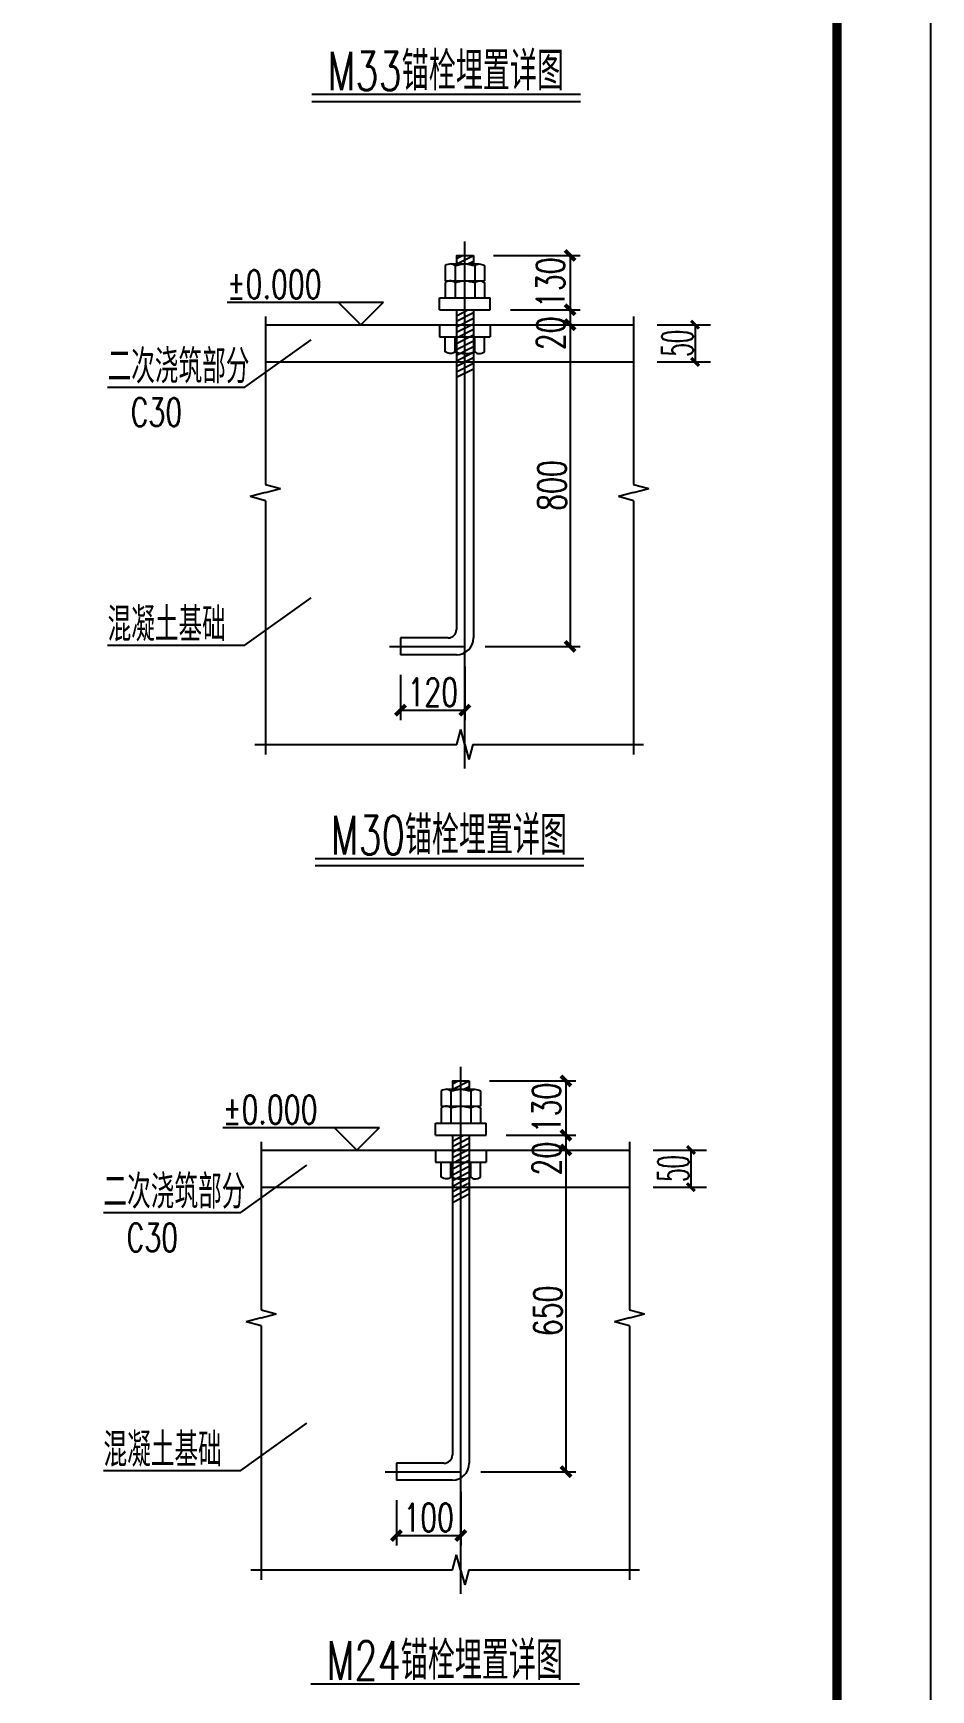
# Model space of a CAD drawing. Extents: x 37237700 to 37865026, y 138877 to 347670.
# Drawn here: x 37482076 to 37501207, y 249278 to 284592 of the extents above; entities that cross this region are included whole.
import ezdxf
from ezdxf.enums import TextEntityAlignment as Align

# ---------------------------------------------------------------- set-up
doc = ezdxf.new("R2010")
doc.units = 0
doc.header["$LTSCALE"] = 1000
doc.header["$MEASUREMENT"] = 0
doc.layers.get('0').update_dxf_attribs({"linetype": 'CONTINUOUS'})
doc.layers.add('PUB_TITLE', color=4, linetype='CONTINUOUS')
doc.layers.add('ROOF', color=7, linetype='CONTINUOUS')
doc.styles.add('3MM', font='simplex.shx', dxfattribs={"width": 0.7, "height": 700, "bigfont": 'hztxt.shx'})
doc.styles.add('3MMCN', font='simplex.shx', dxfattribs={"width": 0.7, "height": 42, "bigfont": 'hztxt.shx'})
doc.styles.add('7MMCN', font='simplex.shx', dxfattribs={"width": 0.7, "height": 1680, "bigfont": 'hztxt.shx'})
doc.styles.add('ROMANS', font='simplex.shx', dxfattribs={"width": 0.5, "bigfont": 'fjktxt.shx'})

# ---------------------------------------------------------------- blocks, each defined once
blk = doc.blocks.new('_ArchTick')
at = {"color": 0, "linetype": 'ByBlock', "const_width": 0.4}
blk.add_lwpolyline([(-0.5, -0.5), (0.5, 0.5)], dxfattribs=at)

msp = doc.modelspace()

# ---------------------------------------------------------------- linework, layer by layer
at = {"layer": 'PUB_TITLE'}
msp.add_lwpolyline([(37417206.7, 228870), (37501206.7, 228870), (37501206.7, 347670), (37417206.7, 347670)], close=True, dxfattribs=at)
at = {"layer": 'PUB_TITLE', "const_width": 200}
msp.add_lwpolyline([(37419206.7, 230870), (37499206.7, 230870), (37499206.7, 342670), (37419206.7, 342670)], close=True, dxfattribs=at)
at = {"layer": 'ROOF'}
for p, q in [((37488017.8, 283137.4, 9739.8), (37493741.6, 283137.4, 9739.8)), ((37491277.2, 268915.9, -9739.8), (37491277.2, 280151.7, -9739.8)), ((37491097.2, 279847.1, -9739.8), (37491106.3, 279851.7, -9739.8)), ((37491097.2, 279787.1, -9739.8), (37491223.3, 279851.7, -9739.8)), ((37491097.2, 279851.7, -9739.8), (37491457.2, 279851.7, -9739.8)), ((37491097.2, 279851.7, -9739.8), (37491097.2, 279671.7, -9739.8)), ((37491106.3, 279671.7, -9739.8), (37491457.2, 279851.7, -9739.8)), ((37491340.3, 279671.7, -9739.8), (37491457.2, 279731.7, -9739.8)), ((37491457.2, 279851.7, -9739.8), (37491457.2, 279671.7, -9739.8)), ((37491885.8, 279851.7, -9739.8), (37493731.6, 279851.7, -9739.8)), ((37493517.3, 279851.7, -9739.8), (37493517.3, 278693.9, -9739.8)), ((37490857.2, 279635.7, -9739.8), (37490857.2, 279311.7, -9739.8)), ((37490977.2, 279671.7, -9739.8), (37491577.2, 279671.7, -9739.8)), ((37491067.2, 279635.7, -9739.8), (37491067.2, 279311.7, -9739.8)), ((37491487.2, 279635.7, -9739.8), (37491487.2, 279311.7, -9739.8)), ((37491697.2, 279635.7, -9739.8), (37491697.2, 279311.7, -9739.8)), ((37490857.2, 279311.7, -9739.8), (37491697.2, 279311.7, -9739.8)), ((37490857.2, 279275.7, -9739.8), (37490857.2, 278951.7, -9739.8)), ((37490977.2, 279311.7, -9739.8), (37491577.2, 279311.7, -9739.8)), ((37491067.2, 279275.7, -9739.8), (37491067.2, 278951.7, -9739.8)), ((37491487.2, 279275.7, -9739.8), (37491487.2, 278951.7, -9739.8)), ((37491697.2, 279275.7, -9739.8), (37491697.2, 278951.7, -9739.8)), ((37486207.9, 278859.6, -9739.8), (37489542.8, 278859.6, -9739.8)), ((37489060.7, 278377.5, -9739.8), (37488578.5, 278859.6, -9739.8)), ((37489060.7, 278377.5, -9739.8), (37489542.8, 278859.6, -9739.8)), ((37490737.2, 278951.7, -9739.8), (37491817.2, 278951.7, -9739.8)), ((37490737.2, 278693.9, -9739.8), (37490737.2, 278951.7, -9739.8)), ((37490737.2, 278693.9, -9739.8), (37491817.2, 278693.9, -9739.8)), ((37491097.2, 278689.2, -9739.8), (37491106.3, 278693.9, -9739.8)), ((37491097.2, 278569.2, -9739.8), (37491340.3, 278693.9, -9739.8)), ((37491097.2, 278693.9, -9739.8), (37491097.2, 271880.3, -9739.8)), ((37491097.2, 278449.2, -9739.8), (37491457.2, 278633.9, -9739.8)), ((37491457.2, 278693.9, -9739.8), (37491457.2, 271700.3, -9739.8)), ((37491817.2, 278693.9, -9739.8), (37491817.2, 278951.7, -9739.8)), ((37492245.8, 278693.9, -9739.8), (37493731.6, 278693.9, -9739.8)), ((37492245.8, 278693.9, -9739.8), (37493731.6, 278693.9, -9739.8)), ((37493517.3, 278693.9, -9739.8), (37493517.3, 278377.5, -9739.8)), ((37487024.2, 278554.3, -9739.8), (37487024.2, 274968.9, -9739.8)), ((37487024.2, 278377.5, -9739.8), (37494873.4, 278377.5, -9739.8)), ((37490737.2, 278377.5, -9739.8), (37490737.2, 278119.6, -9739.8)), ((37490737.2, 278377.5, -9739.8), (37491817.2, 278377.5, -9739.8)), ((37491097.2, 278329.2, -9739.8), (37491457.2, 278513.9, -9739.8)), ((37491097.2, 278382.1, -9739.8), (37491106.3, 278377.5, -9739.8)), ((37491097.2, 278214.5, -9739.8), (37491414.9, 278377.5, -9739.8)), ((37491097.2, 278094.5, -9739.8), (37491457.2, 278279.2, -9739.8)), ((37491425.1, 278377.5, -9739.8), (37491457.2, 278393.9, -9739.8)), ((37491817.2, 278377.5, -9739.8), (37491817.2, 278119.6, -9739.8)), ((37491853.7, 278377.5, -9739.8), (37493731.6, 278377.5, -9739.8)), ((37491885.8, 278377.5, -9739.8), (37493731.6, 278377.5, -9739.8)), ((37493517.3, 278377.5, -9739.8), (37493517.3, 271520.3, -9739.8)), ((37494873.4, 278554.3, -9739.8), (37494873.4, 274968.9, -9739.8)), ((37495373.4, 278377.5, -9536.9), (37496513.9, 278377.5, -9536.9)), ((37496180.6, 278377.5, -9536.9), (37496180.6, 277584.6, -9536.9)), ((37486586.1, 277046.2, -9739.8), (37487997.2, 278052, -9739.8)), ((37490737.2, 278119.6, -9739.8), (37491817.2, 278119.6, -9739.8)), ((37490857.2, 277795.6, -9739.8), (37490857.2, 278119.6, -9739.8)), ((37491067.2, 277795.6, -9739.8), (37491067.2, 278119.6, -9739.8)), ((37491097.2, 277974.5, -9739.8), (37491457.2, 278159.2, -9739.8)), ((37491097.2, 277849.8, -9739.8), (37491457.2, 278034.5, -9739.8)), ((37491097.2, 277969.8, -9739.8), (37491106.3, 277974.5, -9739.8)), ((37491487.2, 277795.6, -9739.8), (37491487.2, 278119.6, -9739.8)), ((37491697.2, 277795.6, -9739.8), (37491697.2, 278119.6, -9739.8)), ((37487024.2, 277584.6, -9739.8), (37494873.4, 277584.6, -9739.8)), ((37491097.2, 277729.8, -9739.8), (37491457.2, 277914.5, -9739.8)), ((37491097.2, 277609.8, -9739.8), (37491457.2, 277794.5, -9739.8)), ((37491097.2, 277495.1, -9739.8), (37491414.9, 277658, -9739.8)), ((37491425.1, 277658, -9739.8), (37491457.2, 277674.5, -9739.8)), ((37495373.4, 277584.6, -9536.9), (37496513.9, 277584.6, -9536.9)), ((37491097.2, 277375.1, -9739.8), (37491457.2, 277559.7, -9739.8)), ((37491097.2, 277255.1, -9739.8), (37491457.2, 277439.7, -9739.8)), ((37483662, 277046.2, -9739.8), (37486586.1, 277046.2, -9739.8)), ((37487024.2, 274797.5, -9739.8), (37486702.7, 274711.8, -9739.8)), ((37487024.2, 274968.9, -9739.8), (37487345.6, 274883.2, -9739.8)), ((37487024.2, 274797.5, -9739.8), (37487345.6, 274883.2, -9739.8)), ((37494873.4, 274797.5, -9739.8), (37494552, 274711.8, -9739.8)), ((37494873.4, 274968.9, -9739.8), (37495194.9, 274883.2, -9739.8)), ((37494873.4, 274797.5, -9739.8), (37495194.9, 274883.2, -9739.8)), ((37487024.2, 274626.1, -9739.8), (37486702.7, 274711.8, -9739.8)), ((37487024.2, 274626.1, -9739.8), (37487024.2, 269213.6, -9739.8)), ((37494873.4, 274626.1, -9739.8), (37494552, 274711.8, -9739.8)), ((37494873.4, 274626.1, -9739.8), (37494873.4, 269213.6, -9739.8)), ((37486586.1, 271546.4, -9739.8), (37487997.2, 272552.2, -9739.8)), ((37489905.8, 271700.3, -9739.8), (37489905.8, 271340.3, -9739.8)), ((37490917.2, 271700.3, -9739.8), (37489905.8, 271700.3, -9739.8)), ((37483662, 271546.4, -9739.8), (37486586.1, 271546.4, -9739.8)), ((37489667.5, 271520.3, -9739.8), (37491277.2, 271520.3, -9739.8)), ((37491097.2, 271340.3, -9739.8), (37489905.8, 271340.3, -9739.8)), ((37491705.8, 271520.3, -9739.8), (37493731.6, 271520.3, -9739.8)), ((37489905.8, 270911.7, -9536.9), (37489905.8, 269945.6, -9536.9)), ((37491277.2, 271091.7, -9536.9), (37491277.2, 269945.6, -9536.9)), ((37489905.8, 270159.9, -9536.9), (37491277.2, 270159.9, -9536.9)), ((37491102.1, 269430, -9739.8), (37491187.8, 269751.4, -9739.8)), ((37491273.5, 269430, -9739.8), (37491187.8, 269751.4, -9739.8)), ((37486800.9, 269430, -9739.8), (37491102.1, 269430, -9739.8)), ((37491273.5, 269430, -9739.8), (37491359.3, 269108.6, -9739.8)), ((37491445, 269430, -9739.8), (37491359.3, 269108.6, -9739.8)), ((37491445, 269430, -9739.8), (37495086.4, 269430, -9739.8)), ((37488084.1, 266846.8), (37493807.9, 266846.8)), ((37491190, 251323.6), (37491190, 262559.4)), ((37490770, 262043.4), (37490770, 261719.4)), ((37490890, 262079.4), (37491490, 262079.4)), ((37490980, 262043.4), (37490980, 261719.4)), ((37491010, 262254.8), (37491019.1, 262259.4)), ((37491010, 262194.8), (37491136.1, 262259.4)), ((37491010, 262259.4), (37491370, 262259.4)), ((37491010, 262259.4), (37491010, 262079.4)), ((37491019.1, 262079.4), (37491370, 262259.4)), ((37491253, 262079.4), (37491370, 262139.4)), ((37491370, 262259.4), (37491370, 262079.4)), ((37491400, 262043.4), (37491400, 261719.4)), ((37491610, 262043.4), (37491610, 261719.4)), ((37491798.6, 262259.4), (37493644.4, 262259.4)), ((37493430.1, 262259.4), (37493430.1, 261101.6)), ((37490770, 261719.4), (37491610, 261719.4)), ((37490770, 261683.4), (37490770, 261359.4)), ((37490890, 261719.4), (37491490, 261719.4)), ((37490980, 261683.4), (37490980, 261359.4)), ((37491400, 261683.4), (37491400, 261359.4)), ((37491610, 261683.4), (37491610, 261359.4)), ((37490650, 261359.4), (37491730, 261359.4)), ((37490650, 261101.6), (37490650, 261359.4)), ((37491730, 261101.6), (37491730, 261359.4)), ((37486120.7, 261267.3), (37489455.6, 261267.3)), ((37488973.5, 260785.2), (37488491.3, 261267.3)), ((37488973.5, 260785.2), (37489455.6, 261267.3)), ((37490650, 261101.6), (37491730, 261101.6)), ((37491010, 261097), (37491019.1, 261101.6)), ((37491010, 260977), (37491253, 261101.6)), ((37491010, 261101.6), (37491010, 254288)), ((37491010, 260857), (37491370, 261041.6)), ((37491370, 261101.6), (37491370, 254108)), ((37492158.6, 261101.6), (37493644.4, 261101.6)), ((37492158.6, 261101.6), (37493644.4, 261101.6)), ((37493430.1, 261101.6), (37493430.1, 260785.2)), ((37486936.9, 260962), (37486936.9, 257376.6)), ((37486936.9, 260785.2), (37494786.2, 260785.2)), ((37490650, 260785.2), (37490650, 260527.3)), ((37490650, 260785.2), (37491730, 260785.2)), ((37491010, 260737), (37491370, 260921.6)), ((37491010, 260789.8), (37491019.1, 260785.2)), ((37491010, 260622.2), (37491327.7, 260785.2)), ((37491010, 260502.2), (37491370, 260686.9)), ((37491337.9, 260785.2), (37491370, 260801.6)), ((37491730, 260785.2), (37491730, 260527.3)), ((37491766.5, 260785.2), (37493644.4, 260785.2)), ((37491798.6, 260785.2), (37493644.4, 260785.2)), ((37493430.1, 260785.2), (37493430.1, 253928)), ((37494786.2, 260962), (37494786.2, 257376.6)), ((37495286.2, 260785.2, 202.9), (37496426.7, 260785.2, 202.9)), ((37496093.4, 260785.2, 202.9), (37496093.4, 259992.3, 202.9)), ((37486498.8, 259453.9), (37487910, 260459.7)), ((37490650, 260527.3), (37491730, 260527.3)), ((37490770, 260203.3), (37490770, 260527.3)), ((37490980, 260203.3), (37490980, 260527.3)), ((37491010, 260382.2), (37491370, 260566.9)), ((37491010, 260257.5), (37491370, 260442.2)), ((37491010, 260377.5), (37491019.1, 260382.2)), ((37491010, 260137.5), (37491370, 260322.2)), ((37491400, 260203.3), (37491400, 260527.3)), ((37491610, 260203.3), (37491610, 260527.3)), ((37486936.9, 259992.3), (37494786.2, 259992.3)), ((37491010, 260017.5), (37491370, 260202.2)), ((37491010, 259902.8), (37491327.7, 260065.7)), ((37491010, 259782.8), (37491370, 259967.4)), ((37491337.9, 260065.7), (37491370, 260082.2)), ((37495286.2, 259992.3, 202.9), (37496426.7, 259992.3, 202.9)), ((37491010, 259662.8), (37491370, 259847.4)), ((37483574.8, 259453.9), (37486498.8, 259453.9)), ((37486936.9, 257205.2), (37486615.5, 257119.5)), ((37486936.9, 257033.8), (37486615.5, 257119.5)), ((37486936.9, 257376.6), (37487258.4, 257290.9)), ((37486936.9, 257205.2), (37487258.4, 257290.9)), ((37494786.2, 257205.2), (37494464.8, 257119.5)), ((37494786.2, 257033.8), (37494464.8, 257119.5)), ((37494786.2, 257376.6), (37495107.6, 257290.9)), ((37494786.2, 257205.2), (37495107.6, 257290.9)), ((37486936.9, 257033.8), (37486936.9, 251621.3)), ((37494786.2, 257033.8), (37494786.2, 251621.3)), ((37486498.8, 253954.2), (37487910, 254959.9)), ((37483574.8, 253954.2), (37486498.8, 253954.2)), ((37489580.3, 253928), (37491190, 253928)), ((37489818.6, 254108), (37489818.6, 253748)), ((37490830, 254108), (37489818.6, 254108)), ((37491618.6, 253928), (37493644.4, 253928)), ((37491010, 253748), (37489818.6, 253748)), ((37489818.6, 253319.4, 202.9), (37489818.6, 252353.3, 202.9)), ((37491190, 253499.4, 202.9), (37491190, 252353.3, 202.9)), ((37489818.6, 252567.6, 202.9), (37491190, 252567.6, 202.9)), ((37491014.9, 251837.7), (37491100.6, 252159.1)), ((37491186.3, 251837.7), (37491100.6, 252159.1)), ((37486713.7, 251837.7), (37491014.9, 251837.7)), ((37491186.3, 251837.7), (37491272, 251516.3)), ((37491357.7, 251837.7), (37491272, 251516.3)), ((37491357.7, 251837.7), (37494999.2, 251837.7))]:
    msp.add_line(p, q, dxfattribs=at)
at = {"layer": 'ROOF', "elevation": 9739.8}
for points in [[(37488017.8, 283291.7), (37493741.6, 283291.7)], [(37487996.9, 249408.8), (37493720.6, 249408.8)]]:
    msp.add_lwpolyline(points, dxfattribs=at)
at = {"layer": 'ROOF'}
msp.add_lwpolyline([(37488084.1, 267001.1), (37493807.9, 267001.1)], dxfattribs=at)
for centre, radius in [((37490917.2, 271880.3, -9739.8), 180), ((37491097.2, 271700.3, -9739.8), 360), ((37490830, 254288), 180), ((37491010, 254108), 360)]:
    msp.add_arc(centre, radius, 270, 0, dxfattribs=at)
for points in [[(37491067.2, 279635.7, -9739.8), (37490977.2, 279671.7, -9739.8), (37490857.2, 279635.7, -9739.8)], [(37491067.2, 279635.7, -9739.8), (37491277.2, 279671.7, -9739.8), (37491487.2, 279635.7, -9739.8)], [(37491487.2, 279635.7, -9739.8), (37491577.2, 279671.7, -9739.8), (37491697.2, 279635.7, -9739.8)], [(37491067.2, 279275.7, -9739.8), (37490977.2, 279311.7, -9739.8), (37490857.2, 279275.7, -9739.8)], [(37491067.2, 279275.7, -9739.8), (37491277.2, 279311.7, -9739.8), (37491487.2, 279275.7, -9739.8)], [(37491487.2, 279275.7, -9739.8), (37491577.2, 279311.7, -9739.8), (37491697.2, 279275.7, -9739.8)], [(37491067.2, 277795.6, -9739.8), (37490977.2, 277759.6, -9739.8), (37490857.2, 277795.6, -9739.8)], [(37491067.2, 277795.6, -9739.8), (37491277.2, 277759.6, -9739.8), (37491487.2, 277795.6, -9739.8)], [(37491487.2, 277795.6, -9739.8), (37491577.2, 277759.6, -9739.8), (37491697.2, 277795.6, -9739.8)], [(37490980, 262043.4), (37490890, 262079.4), (37490770, 262043.4)], [(37490980, 262043.4), (37491190, 262079.4), (37491400, 262043.4)], [(37491400, 262043.4), (37491490, 262079.4), (37491610, 262043.4)], [(37490980, 261683.4), (37490890, 261719.4), (37490770, 261683.4)], [(37490980, 261683.4), (37491190, 261719.4), (37491400, 261683.4)], [(37491400, 261683.4), (37491490, 261719.4), (37491610, 261683.4)], [(37490980, 260203.3), (37490890, 260167.3), (37490770, 260203.3)], [(37490980, 260203.3), (37491190, 260167.3), (37491400, 260203.3)], [(37491400, 260203.3), (37491490, 260167.3), (37491610, 260203.3)]]:
    msp.add_spline(points, degree=3, dxfattribs=at)

# ---------------------------------------------------------------- block references
for p, xscale, yscale, zscale, rotation in [((37493517.3, 279851.7, -9739.8), 214.2857142860303, 214.2857142860303, 214.2857142860303, 90), ((37493517.3, 278693.9, -9739.8), 214.2857142860303, 214.2857142860303, 214.2857142860303, 90), ((37493517.3, 278693.9, -9739.8), 214.2857142860303, 214.2857142860303, 214.2857142860303, 270), ((37493517.3, 278377.5, -9739.8), 214.2857142860303, 214.2857142860303, 214.2857142860303, 270), ((37493517.3, 278377.5, -9739.8), 214.2857142860303, 214.2857142860303, 214.2857142860303, 90), ((37496180.6, 278377.5, -9536.9), 166.6666666666279, 166.6666666666279, 166.6666666666279, 90), ((37496180.6, 277584.6, -9536.9), 166.6666666666279, 166.6666666666279, 166.6666666666279, 270), ((37493517.3, 271520.3, -9739.8), 214.2857142860303, 214.2857142860303, 214.2857142860303, 270), ((37489905.8, 270159.9, -9536.9), 214.2857142835855, 214.2857142835855, 214.2857142835855, 180), ((37493430.1, 262259.4), 214.2857142860303, 214.2857142860303, 214.2857142860303, 90), ((37493430.1, 261101.6), 214.2857142860303, 214.2857142860303, 214.2857142860303, 90), ((37493430.1, 261101.6), 214.2857142860303, 214.2857142860303, 214.2857142860303, 270), ((37493430.1, 260785.2), 214.2857142860303, 214.2857142860303, 214.2857142860303, 270), ((37493430.1, 260785.2), 214.2857142860303, 214.2857142860303, 214.2857142860303, 90), ((37496093.4, 260785.2, 202.9), 166.6666666666279, 166.6666666666279, 166.6666666666279, 90), ((37496093.4, 259992.3, 202.9), 166.6666666666279, 166.6666666666279, 166.6666666666279, 270), ((37493430.1, 253928), 214.2857142860303, 214.2857142860303, 214.2857142860303, 270), ((37489818.6, 252567.6, 202.9), 214.2857142835855, 214.2857142835855, 214.2857142835855, 180)]:
    msp.add_blockref('_ArchTick', p, dxfattribs=dict(at, xscale=xscale, yscale=yscale, zscale=zscale, rotation=rotation))
at = {"layer": 'ROOF', "xscale": 214.2857142835855, "yscale": 214.2857142835855, "zscale": 214.2857142835855}
for p in [(37491277.2, 270159.9, -9536.9), (37491190, 252567.6, 202.9)]:
    msp.add_blockref('_ArchTick', p, dxfattribs=at)

# ---------------------------------------------------------------- texts
at = {"layer": 'ROOF', "width": 0.7}
for s, height, style, p in [('M33锚栓埋置详图', 822.86, '7MMCN', (37488351.8, 283373.5, 9739.8)), ('%%p0.000', 600, '3MM', (37486207.9, 278937.1, -9739.8)), ('二次浇筑部分', 720, '3MMCN', (37483662, 277127.5, -9739.8)), ('混凝土基础', 720, '3MMCN', (37483662, 271627.8, -9739.8)), ('M30锚栓埋置详图', 822.86, '7MMCN', (37488418.1, 267082.8)), ('%%p0.000', 600, '3MM', (37486120.7, 261344.8)), ('二次浇筑部分', 720, '3MMCN', (37483574.8, 259535.2)), ('混凝土基础', 720, '3MMCN', (37483574.8, 254035.5)), ('M24锚栓埋置详图', 822.86, '7MMCN', (37488330.8, 249490.6, 9739.8))]:
    msp.add_text(s, height=height, dxfattribs=dict(at, style=style)).set_placement(p)
at = {"layer": 'ROOF', "style": '3MM', "width": 0.7}
for p in [(37484703.3, 276514.2, -9739.8), (37484616.1, 258921.9)]:
    msp.add_text('C30', height=600, dxfattribs=at).set_placement(p, align=Align.MIDDLE_CENTER)
at = {"layer": 'ROOF', "attachment_point": 5, "rotation": 90}
for s, insert, char_height, style in [('130', (37493102.6, 279272.8, -9739.8), 600, '3MM'), ('20', (37493107.1, 278193.7, -9739.8), 600, '3MM'), ('\\A1;50', (37495805.6, 277981, -9536.9), 666.67, 'ROMANS'), ('800', (37493131.6, 274948.9, -9739.8), 600, '3MM'), ('130', (37493015.4, 261680.5), 600, '3MM'), ('20', (37493019.9, 260601.4), 600, '3MM'), ('\\A1;50', (37495718.4, 260388.7, 202.9), 666.67, 'ROMANS'), ('650', (37493044.4, 257356.6), 600, '3MM')]:
    msp.add_mtext(s, dxfattribs=dict(at, insert=insert, char_height=char_height, style=style))
at = {"layer": 'ROOF', "char_height": 600, "attachment_point": 5, "style": '3MM'}
for s, insert in [('120', (37490591.5, 270545.6, -9536.9)), ('100', (37490504.3, 252953.3, 202.9))]:
    msp.add_mtext(s, dxfattribs=dict(at, insert=insert))

doc.saveas('drawing.dxf')
